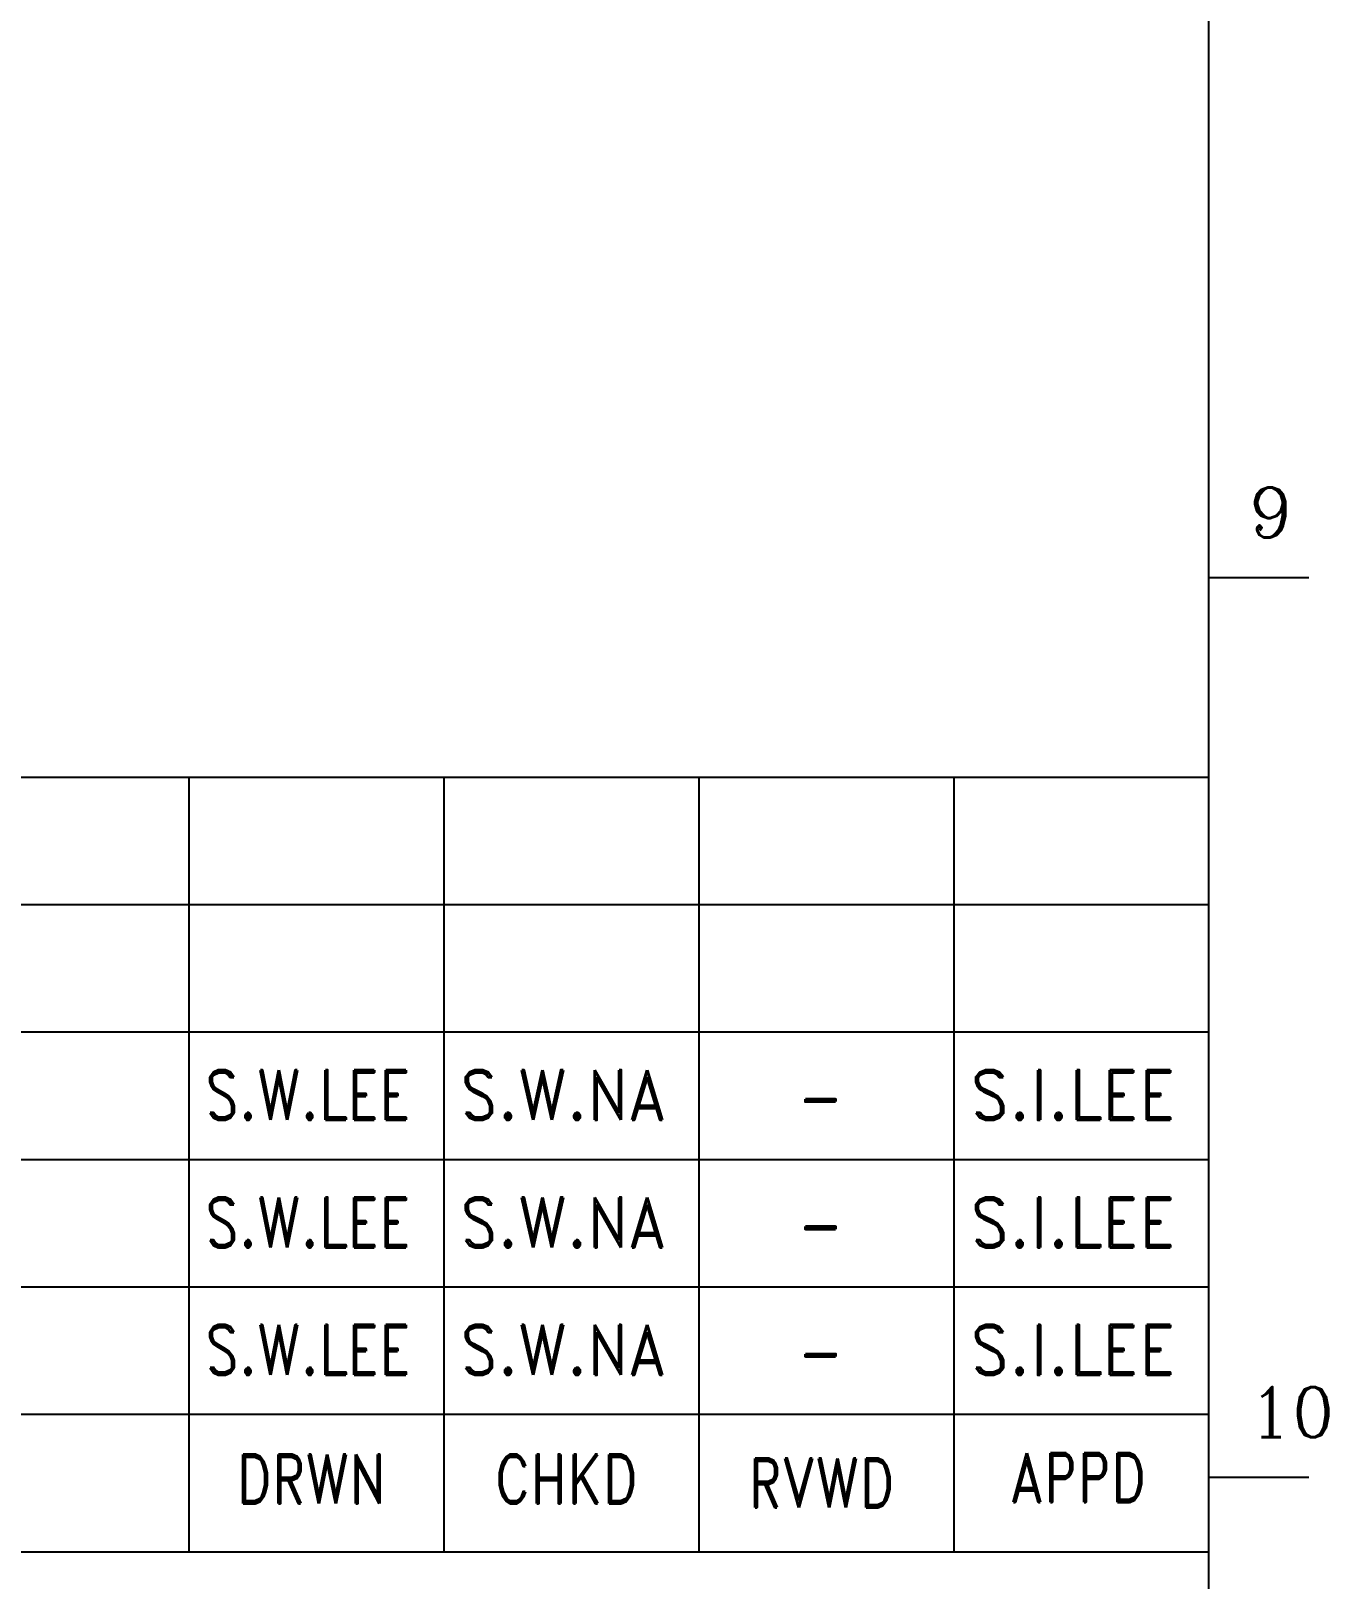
# Model space of a CAD drawing. Header units: millimetres. Extents: x 415966 to 487306, y -108951 to -17325.
# Drawn here: x 484013 to 486817, y -62771 to -59422 of the extents above; entities that cross this region are included whole.
import ezdxf
from ezdxf.enums import TextEntityAlignment as Align

# ---------------------------------------------------------------- set-up
doc = ezdxf.new("R2010")
doc.units = ezdxf.units.MM
doc.header["$LTSCALE"] = 2
doc.layers.add('TAN-TIT', color=30, linetype='Continuous')
doc.styles.add('COM', font='COMPLEX', dxfattribs={"height": 5})
doc.styles.add('KIM3', font='ROMAND.shx', dxfattribs={"width": 1.25, "height": 3})
doc.styles.add('RD6', font='ROMAND.shx', dxfattribs={"width": 0.83, "height": 6})

# ---------------------------------------------------------------- blocks, each defined once
blk = doc.blocks.new('A$C8e619059')
at = {"layer": 'TAN-TIT'}
blk.add_line((-18.38, 55.84), (-18.38, 0), dxfattribs=at)
blk = doc.blocks.new('BORDER')
at = {"layer": 'TAN-TIT'}
for p, q in [((23282.3, 352), (23282.3, 16468)), ((23282.3, 4787.2), (23426.6, 4787.2)), ((23282.3, 4498.7), (19323.7, 4498.7)), ((22179.6, 4498.7), (22179.6, 3381.8)), ((22547.2, 4498.7), (22547.2, 3381.8)), ((22914.8, 4498.7), (22914.8, 3381.8)), ((23282.3, 4314.9), (19323.7, 4314.9)), ((23282.3, 4131.1), (19323.7, 4131.1)), ((23282.3, 3947.3), (19323.7, 3947.3)), ((23282.3, 3763.5), (19323.7, 3763.5)), ((23282.3, 3579.7), (19323.7, 3579.7)), ((23282.3, 3489.4), (23426.6, 3489.4)), ((19323.7, 3381.8), (23282.3, 3381.8))]:
    blk.add_line(p, q, dxfattribs=at)
at = {"xscale": 20, "yscale": 20, "zscale": 20}
blk.add_blockref('A$C8e619059', (22179.6, 3381.8), dxfattribs=at)
at = {"layer": 'TAN-TIT', "style": 'COM'}
for s, p in [('9', (23340, 4844.9)), ('10', (23340, 3547.1))]:
    blk.add_text(s, height=72.1, dxfattribs=at).set_placement(p)
at = {"layer": 'TAN-TIT', "style": 'RD6', "width": 0.8}
for s, p in [('DRWN', (21988.7, 3451.6)), ('CHKD', (22356.3, 3451.6)), ('RVWD', (22724.1, 3445.7)), ('APPD', (23094.1, 3453.5))]:
    blk.add_text(s, height=70.69, dxfattribs=at).set_placement(p, align=Align.CENTER)

msp = doc.modelspace()

# ---------------------------------------------------------------- block references
at = {"xscale": 1.5, "yscale": 1.5, "zscale": 1.5}
msp.add_blockref('BORDER', (451635.9, -67785.1), dxfattribs=at)

# ---------------------------------------------------------------- texts
at = {"style": 'KIM3'}
for s, width, p, p2 in [('S.W.LEE', 0.71939, (484389.6, -61778.3), (484834.2, -61778.3)), ('S.W.NA', 0.799323, (484940.9, -61778.3), (485385.5, -61778.3)), ('S.I.LEE', 0.838125, (486043.7, -61778.3), (486488.3, -61778.3)), ('S.W.LEE', 0.71939, (484389.6, -62054), (484834.2, -62054)), ('S.W.NA', 0.799323, (484940.9, -62054), (485385.5, -62054)), ('S.I.LEE', 0.838125, (486043.7, -62054), (486488.3, -62054)), ('S.W.LEE', 0.71939, (484389.6, -62329.7), (484834.2, -62329.7)), ('S.W.NA', 0.799323, (484940.9, -62329.7), (485385.5, -62329.7)), ('S.I.LEE', 0.838125, (486043.7, -62329.7), (486488.3, -62329.7))]:
    msp.add_text(s, height=108.16, dxfattribs=dict(at, width=width)).set_placement(p, p2, align=Align.FIT)
at = {"style": 'KIM3', "width": 0.83}
for p in [(485720, -61784.9), (485720, -62060.6), (485720, -62336.3)]:
    msp.add_text('-', height=108.2, dxfattribs=at).set_placement(p, align=Align.CENTER)

doc.saveas('drawing.dxf')
